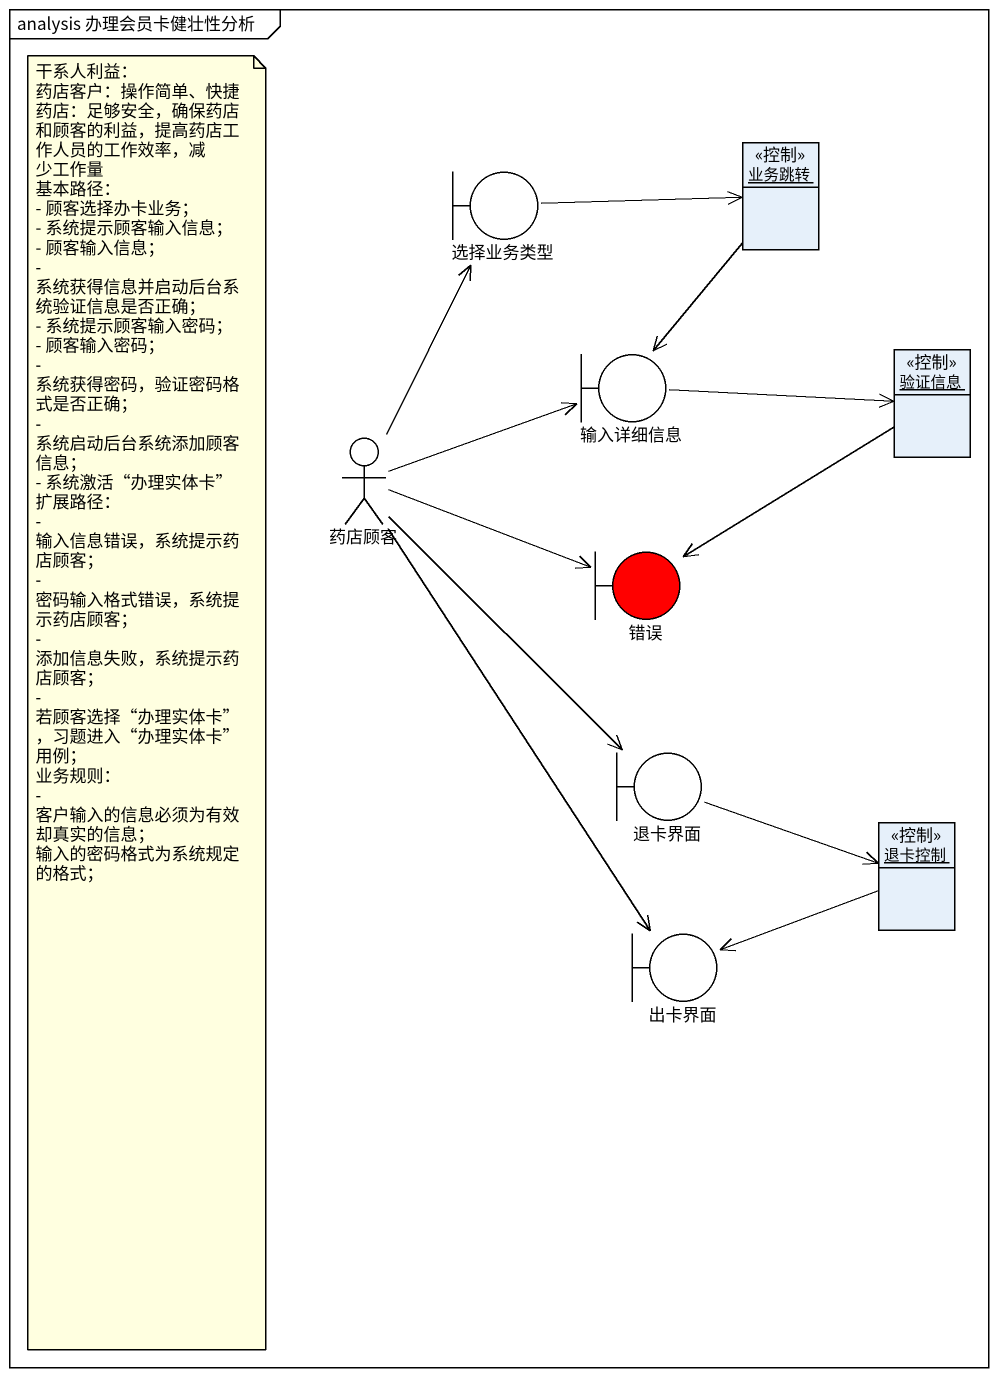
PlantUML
@startuml
mainframe analysis 办理会员卡健壮性分析
allowmixing
hide circle
hide empty members
boundary 选择业务类型
object 业务跳转 <<控制>>
boundary 输入详细信息
object 验证信息 <<控制>>
actor 药店顾客
boundary 错误 #FF0000
boundary 退卡界面
object 退卡控制 <<控制>>
boundary 出卡界面
选择业务类型 -right-> 业务跳转
业务跳转 --> 输入详细信息
输入详细信息 -right-> 验证信息
验证信息 --> 错误
药店顾客 -up-> 选择业务类型
药店顾客 -right-> 输入详细信息
药店顾客 -right-> 错误
药店顾客 --> 退卡界面
药店顾客 --> 出卡界面
退卡界面 -right-> 退卡控制
退卡控制 -left-> 出卡界面
note as N1
  干系人利益：
  药店客户：操作简单、快捷
  药店：足够安全，确保药店和顾客的利益，提高药店工作人员的工作效率，减 少工作量
  基本路径：
  - 顾客选择办卡业务；
  - 系统提示顾客输入信息；
  - 顾客输入信息；
  - 系统获得信息并启动后台系统验证信息是否正确；
  - 系统提示顾客输入密码；
  - 顾客输入密码；
  - 系统获得密码，验证密码格式是否正确；
  - 系统启动后台系统添加顾客信息；
  - 系统激活“办理实体卡”
  扩展路径：
  - 输入信息错误，系统提示药店顾客；
  - 密码输入格式错误，系统提示药店顾客；
  - 添加信息失败，系统提示药店顾客；
  - 若顾客选择“办理实体卡”，习题进入“办理实体卡”用例；
  业务规则：
  - 客户输入的信息必须为有效却真实的信息；
  输入的密码格式为系统规定的格式；
end note
@enduml
